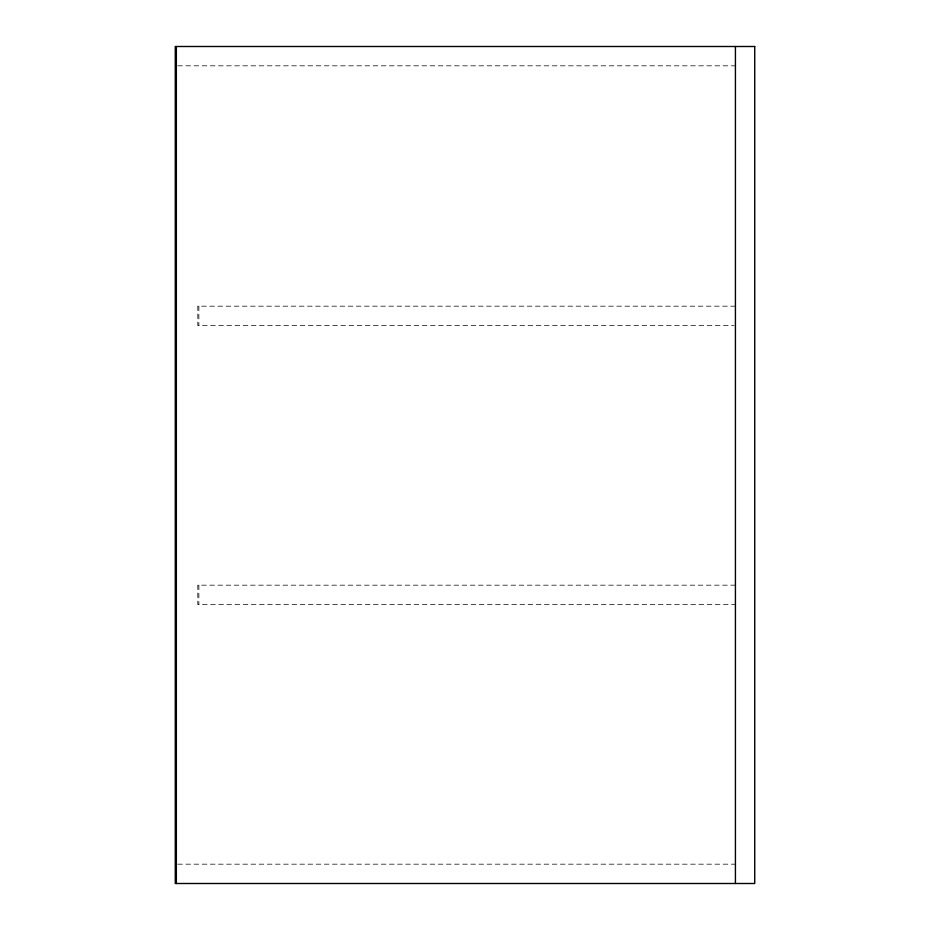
<?xml version="1.0" encoding="UTF-8"?>
<svg xmlns="http://www.w3.org/2000/svg" width="930" height="930" viewBox="0 0 930 930"><rect width="100%" height="100%" fill="white"/><g stroke="black" fill="none" stroke-linecap="round" stroke-linejoin="round"><path stroke-width="0.7" stroke-dasharray="4.65 3.49" d="M177.793 65.821L735.421 65.821M735.421 306.179L197.799 306.179L197.799 325.5L733.968 325.5M735.421 585.179L197.799 585.179L197.799 604.5L735.421 604.5M177.793 864.179L735.421 864.179M198.881 306.179L198.881 325.5M198.881 585.179L198.881 604.5"/><path stroke-width="1.4" d="M735.421 46.5L735.421 883.5M176.34 46.5L176.34 883.5M754.73 46.5L175.27 46.5L175.27 883.5L754.73 883.5L754.73 46.5"/></g></svg>
